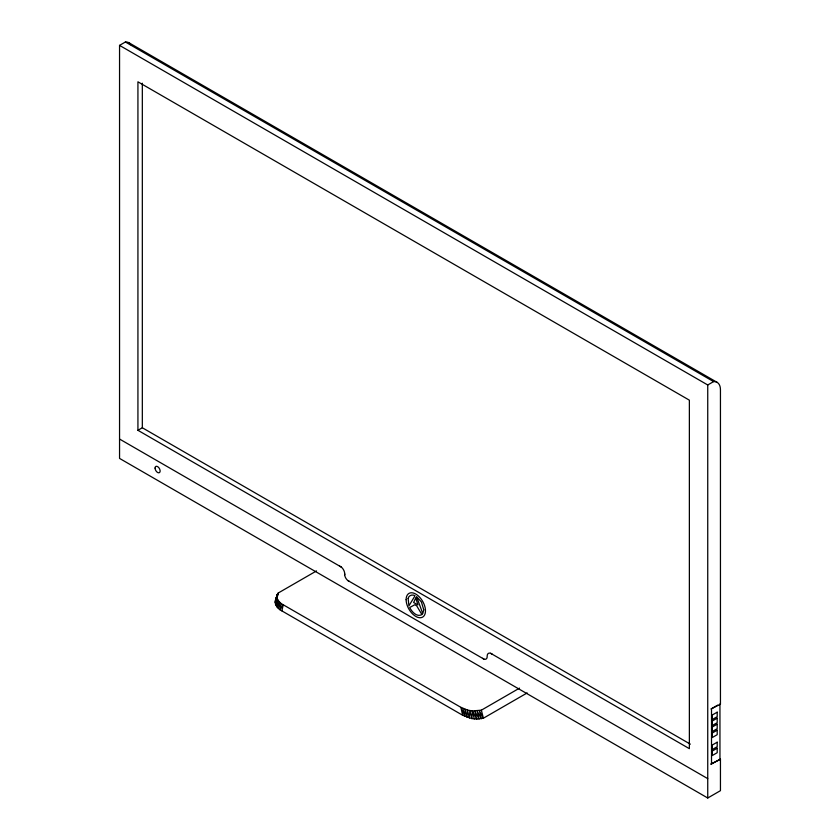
<?xml version="1.0" encoding="UTF-8"?>
<svg xmlns="http://www.w3.org/2000/svg" width="840" height="840" viewBox="0 0 840 840"><rect width="100%" height="100%" fill="white"/><g stroke="black" fill="none" stroke-linecap="round" stroke-linejoin="round"><path stroke-width="1.26" d="M339.549 566.066L341.439 567.178A6.058 3.497 60 0 1 344.715 573.888L344.747 575.243A5.313 3.066 60 0 0 347.876 580.545L483.956 659.117M316.522 570.917L278.334 592.956C274.365 597.219 279.132 602.857 283.248 604.79L460.866 707.332L467.45 710.052L472.343 710.934L471.807 718.589L476.753 719.093L483.378 718.221L527.163 692.937M281.883 610.89L283.248 604.79L280.004 609.703L281.4 603.624L278.387 608.401L279.825 602.343L277.084 607.026L278.544 600.989L276.108 605.609L277.599 599.582L275.489 604.17L276.791 596.757C273.126 602.322 276.528 608.423 281.883 610.89L462.661 715.26L471.807 718.589L469.875 710.598L469.34 718.032L467.45 710.052L466.956 717.276L465.098 709.317L464.709 716.341L462.882 708.404L462.661 715.26L460.866 707.332M275.489 604.17L277.011 598.164M276.192 598.899L277.463 594.122L275.247 602.752L276.938 595.403L275.373 601.388L275.877 600.096M277.379 596.537L278.334 592.956L276.286 598.909M720.447 759.202L711.008 764.085L720.447 759.202L720.447 790.671L707.742 798L119.553 458.409L119.553 45.381L125.402 42A16.16 9.324 -60 0 1 130.946 44.772M137.928 430.3L689.367 748.671L689.367 400.176L137.928 81.816L137.928 430.3L142.328 427.76L690.354 744.167M119.553 45.381L707.742 384.972L713.601 381.602A16.16 9.324 -60 0 1 720.447 389.729L720.447 704.141L711.008 709.013L717.717 705.138M474.296 718.946L472.343 710.934L481.362 710.178L519.53 688.128M129.014 42.809L717.202 382.399M125.402 42L713.601 381.602M720.447 704.141L719.953 703.847L719.953 758.919M119.553 439.047L341.281 567.063M490.613 653.279L707.742 778.638M347.876 580.545L349.031 581.217M482.58 658.319L484.365 659.253A5.513 3.181 60 0 0 487.169 656.135A6.058 3.497 60 0 1 490.455 653.216L492.345 654.276M472.343 710.934L476.753 719.093L474.779 711.071L479.115 719.019L477.12 710.976L481.341 718.725L479.336 710.682L483.378 718.221L481.362 710.178M711.512 709.296L711.512 764.369M707.742 384.972L707.742 798M344.715 573.888L344.715 574.885M142.328 83.202L142.328 427.76M408.125 598.437L408.923 605.861L415.034 595.739C412.471 594.122 408.744 595.329 408.125 598.437M423.749 609.84L422.782 613.589L416.577 596.631L421.428 602.007L423.749 609.84M415.769 597.965L413.637 602.511L417.921 604.905L415.769 597.965M421.901 614.544C416.966 617.578 411.716 611.657 409.71 607.509L414.813 604.737L416.703 605.829L421.901 614.544M717.202 712.173L712.226 715.04L712.226 719.544L717.202 716.667L717.202 712.173M717.202 718.169L712.226 721.046L712.226 725.55L717.202 722.673L717.202 718.169M717.202 724.175L712.226 727.052L712.226 731.556L717.202 728.679L717.202 724.175M717.202 730.181L712.226 733.058L712.226 737.562L717.202 734.685L717.202 730.181M717.202 742.193L712.226 745.07L712.226 749.574L717.202 746.697L717.202 742.193M717.202 748.199L712.226 751.075L712.226 755.57L717.202 752.703L717.202 748.199M155.053 468.069A3.591 2.079 60 0 0 158.865 472.815A3.591 2.079 60 0 0 158.865 467.733A3.591 2.079 60 0 0 155.053 468.069M406.119 599.655A13.692 7.907 60 0 0 420.641 617.726A13.692 7.907 60 0 0 420.641 598.364A13.692 7.907 60 0 0 406.119 599.655"/></g></svg>
